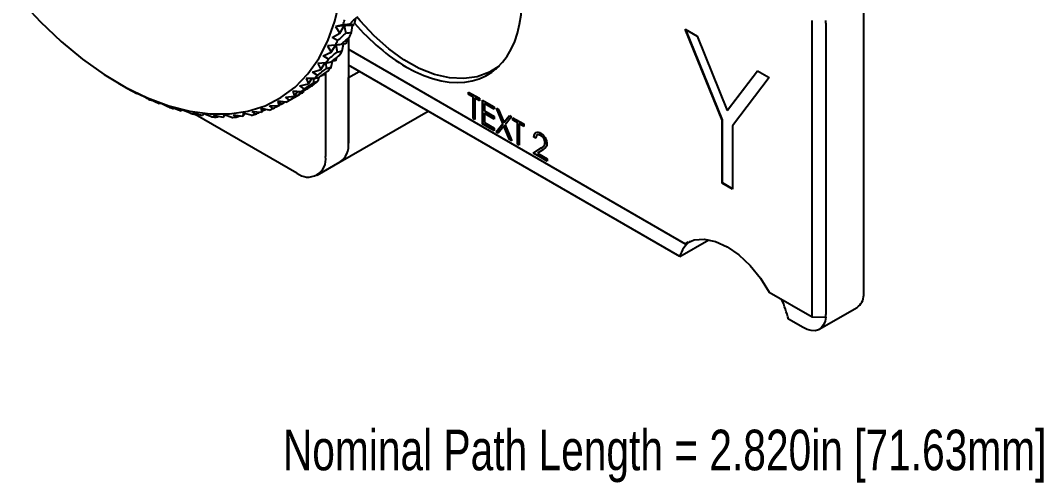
# Model space of a CAD drawing. Header units: inches. Extents: x 2.2 to 21.4, y 0.2 to 16.
# Drawn here: x 14.688 to 17.84, y 11.946 to 13.368 of the extents above; entities that cross this region are included whole.
import ezdxf

# ---------------------------------------------------------------- set-up
doc = ezdxf.new("R2010")
doc.units = ezdxf.units.IN
doc.header["$MEASUREMENT"] = 0
doc.styles.add('SLDTEXTSTYLE0', font='TXT', dxfattribs={"width": 0.75})

msp = doc.modelspace()

# ---------------------------------------------------------------- linework, layer by layer
at = {"color": 7, "linetype": 'Continuous', "lineweight": 25}
for p, q in [((17.2862, 12.5305), (17.2862, 13.427)), ((15.7201, 13.374), (15.7164, 13.3556)), ((15.6825, 13.3544), (15.6583, 13.3498)), ((15.6854, 13.3512), (15.6583, 13.3498)), ((15.6583, 13.3498), (15.6717, 13.3293)), ((15.6717, 13.3293), (15.6854, 13.3512)), ((15.7164, 13.3556), (15.6854, 13.3512)), ((15.6854, 13.3512), (15.7005, 13.3553)), ((15.7108, 13.3524), (15.6854, 13.3512)), ((15.6854, 13.3512), (15.6909, 13.329)), ((15.7077, 13.3312), (15.7108, 13.3524)), ((15.7108, 13.3524), (15.7164, 13.3556)), ((16.7363, 13.3411), (16.7727, 13.3202)), ((16.8496, 13.0615), (16.7363, 13.3411)), ((16.8504, 13.0619), (16.7375, 13.3405)), ((17.1271, 12.4631), (17.1271, 13.3597)), ((17.1696, 13.3597), (17.1696, 12.4631)), ((15.6482, 13.3159), (15.6717, 13.3293)), ((15.6651, 13.3062), (15.6482, 13.3159)), ((15.6944, 13.3105), (15.6906, 13.2964)), ((15.6988, 13.3143), (15.6988, 12.99)), ((16.7727, 13.3202), (16.8656, 13.0911)), ((15.621, 13.2591), (15.6458, 13.2701)), ((15.6591, 13.2925), (15.6345, 13.2896)), ((15.6345, 13.2896), (15.6458, 13.2701)), ((15.6458, 13.2701), (15.6598, 13.2926)), ((15.6599, 13.2926), (15.6637, 13.271)), ((15.6906, 13.2964), (15.6761, 13.2946)), ((15.6795, 13.2742), (15.6836, 13.2955)), ((15.6988, 13.2795), (16.7359, 12.6808)), ((15.6294, 13.2372), (15.6046, 13.236)), ((15.6138, 13.2176), (15.6257, 13.237)), ((15.6368, 13.2493), (15.621, 13.2591)), ((15.6286, 13.2371), (15.6304, 13.2199)), ((15.6452, 13.2244), (15.6498, 13.2431)), ((15.6585, 13.244), (15.6484, 13.243)), ((15.662, 13.2537), (15.6585, 13.244)), ((15.5877, 13.2093), (15.6138, 13.2176)), ((15.6025, 13.1995), (15.5877, 13.2093)), ((15.6046, 13.236), (15.6138, 13.2176)), ((15.6281, 13.2076), (15.6281, 12.9492)), ((16.7192, 12.6414), (15.6988, 13.2305)), ((15.6988, 13.1921), (15.732, 13.2113)), ((16.1352, 13.2101), (16.155, 13.2203)), ((16.8656, 13.0911), (16.9584, 13.213)), ((16.8663, 13.0915), (16.9586, 13.2128)), ((16.9584, 13.213), (16.9947, 13.192)), ((14.9916, 13.1738), (15.0056, 13.1657)), ((15.5938, 13.189), (15.5687, 13.1896)), ((15.5687, 13.1896), (15.5758, 13.1726)), ((15.5758, 13.1726), (15.5862, 13.1892)), ((15.591, 13.1891), (15.5913, 13.1763)), ((15.6052, 13.182), (15.6087, 13.1939)), ((15.6206, 13.1989), (15.6153, 13.1985)), ((15.6228, 13.2039), (15.6206, 13.1989)), ((15.6988, 12.99), (15.6988, 13.1921)), ((16.9947, 13.192), (16.8814, 13.0432)), ((15.0058, 13.1656), (15.0056, 13.1657)), ((15.0184, 13.1587), (15.0463, 13.1436)), ((15.0218, 13.1565), (15.0184, 13.1587)), ((15.0544, 13.1405), (15.0463, 13.1436)), ((15.5524, 13.1485), (15.5273, 13.1507)), ((15.5273, 13.1507), (15.5324, 13.1353)), ((15.5324, 13.1353), (15.5414, 13.1495)), ((15.5473, 13.149), (15.5468, 13.1406)), ((15.5488, 13.1668), (15.5758, 13.1726)), ((15.5624, 13.1572), (15.5488, 13.1668)), ((15.5598, 13.1476), (15.5616, 13.1526)), ((15.5772, 13.1617), (15.5772, 13.1617)), ((16.0684, 13.1478), (16.1018, 13.1285)), ((16.0684, 13.1403), (16.0684, 13.1478)), ((16.0691, 13.1407), (16.0691, 13.1474)), ((15.0751, 13.1295), (15.0544, 13.1405)), ((15.0866, 13.1258), (15.1152, 13.1125)), ((15.0911, 13.1223), (15.0866, 13.1258)), ((15.1221, 13.112), (15.1152, 13.1125)), ((15.1438, 13.1016), (15.1221, 13.112)), ((15.5058, 13.1161), (15.4808, 13.1197)), ((15.4808, 13.1197), (15.4839, 13.1062)), ((15.4839, 13.1062), (15.4917, 13.1182)), ((15.4979, 13.1172), (15.4972, 13.1131)), ((15.5045, 13.1322), (15.5324, 13.1353)), ((15.517, 13.1228), (15.5045, 13.1322)), ((15.5059, 13.1161), (15.5482, 13.1405)), ((16.0691, 13.1407), (16.0684, 13.1403)), ((16.0823, 13.1323), (16.0684, 13.1403)), ((16.083, 13.1327), (16.0691, 13.1407)), ((16.083, 13.1327), (16.0823, 13.1323)), ((16.0823, 13.0663), (16.0823, 13.1323)), ((16.083, 13.0667), (16.083, 13.1327)), ((16.0887, 13.1294), (16.088, 13.129)), ((16.088, 13.129), (16.088, 13.063)), ((16.1018, 13.1209), (16.088, 13.129)), ((16.1018, 13.1218), (16.0887, 13.1294)), ((16.1018, 13.1285), (16.1018, 13.1209)), ((16.1116, 13.1228), (16.1475, 13.1021)), ((16.1116, 13.0493), (16.1116, 13.1228)), ((16.1123, 13.0498), (16.1123, 13.1224)), ((16.118, 13.1124), (16.1173, 13.112)), ((16.1173, 13.112), (16.1173, 13.0894)), ((16.1475, 13.0946), (16.1173, 13.112)), ((16.1475, 13.0954), (16.118, 13.1124)), ((15.1539, 13.101), (15.183, 13.0897)), ((15.1594, 13.0964), (15.1539, 13.101)), ((15.1886, 13.0918), (15.183, 13.0897)), ((15.2111, 13.0822), (15.1886, 13.0918)), ((15.2197, 13.0847), (15.2491, 13.0755)), ((15.2264, 13.079), (15.2197, 13.0847)), ((15.2532, 13.0802), (15.2491, 13.0755)), ((15.2764, 13.0715), (15.2532, 13.0802)), ((15.3743, 13.0828), (15.3736, 13.0734)), ((15.3736, 13.0734), (15.3792, 13.0815)), ((15.3987, 13.0764), (15.3743, 13.0828)), ((15.4017, 13.0875), (15.4308, 13.0855)), ((15.4119, 13.0792), (15.4017, 13.0875)), ((15.4544, 13.0919), (15.4297, 13.097)), ((15.4297, 13.097), (15.4308, 13.0855)), ((15.4308, 13.0855), (15.4374, 13.0954)), ((15.4432, 13.0943), (15.4431, 13.0941)), ((15.4553, 13.1056), (15.4839, 13.1062)), ((15.4667, 13.0968), (15.4553, 13.1056)), ((15.6729, 12.9328), (15.9437, 13.0891)), ((16.1173, 13.0894), (16.1475, 13.072)), ((16.118, 13.0823), (16.1173, 13.0818)), ((16.1173, 13.0818), (16.1173, 13.0536)), ((16.1475, 13.0644), (16.1173, 13.0818)), ((16.1475, 13.0652), (16.118, 13.0823)), ((16.1475, 13.1021), (16.1475, 13.0946)), ((16.1545, 13.0981), (16.1611, 13.0943)), ((16.1744, 13.0506), (16.1545, 13.0981)), ((16.1751, 13.051), (16.1556, 13.0974)), ((16.1611, 13.0943), (16.1777, 13.0546)), ((16.8663, 13.0915), (16.8656, 13.0911)), ((15.5397, 12.8982), (15.2265, 13.079)), ((15.2833, 13.077), (15.3128, 13.0701)), ((15.2911, 13.0703), (15.2833, 13.077)), ((15.3153, 13.0772), (15.3128, 13.0701)), ((15.3128, 13.0701), (15.3174, 13.0765)), ((15.3391, 13.0695), (15.3153, 13.0772)), ((15.3442, 13.0779), (15.3736, 13.0734)), ((15.3532, 13.0703), (15.3442, 13.0779)), ((16.083, 13.0667), (16.0823, 13.0663)), ((16.088, 13.063), (16.0823, 13.0663)), ((16.088, 13.0638), (16.083, 13.0667)), ((16.1123, 13.0498), (16.1116, 13.0493)), ((16.1475, 13.0286), (16.1116, 13.0493)), ((16.1475, 13.0294), (16.1123, 13.0498)), ((16.1173, 13.0536), (16.1475, 13.0362)), ((16.1475, 13.072), (16.1475, 13.0644)), ((16.1536, 13.0251), (16.1744, 13.0506)), ((16.1544, 13.0255), (16.1751, 13.051)), ((16.1751, 13.051), (16.1744, 13.0506)), ((16.1777, 13.0546), (16.1944, 13.0751)), ((16.1784, 13.055), (16.1777, 13.0546)), ((16.1784, 13.055), (16.1946, 13.0749)), ((16.201, 13.0713), (16.181, 13.0468)), ((16.1944, 13.0751), (16.201, 13.0713)), ((16.2055, 13.0687), (16.2389, 13.0494)), ((16.2055, 13.0611), (16.2055, 13.0687)), ((16.2062, 13.0615), (16.2055, 13.0611)), ((16.2193, 13.0531), (16.2055, 13.0611)), ((16.2062, 13.0615), (16.2062, 13.0683)), ((16.22, 13.0535), (16.2062, 13.0615)), ((16.22, 13.0535), (16.2193, 13.0531)), ((16.2193, 12.9872), (16.2193, 13.0531)), ((16.22, 12.9876), (16.22, 13.0535)), ((16.2257, 13.0502), (16.225, 13.0498)), ((16.225, 13.0498), (16.225, 12.9839)), ((16.2389, 13.0418), (16.225, 13.0498)), ((16.2389, 13.0426), (16.2257, 13.0502)), ((16.2389, 13.0494), (16.2389, 13.0418)), ((16.8504, 13.0619), (16.8496, 13.0615)), ((16.8496, 12.8674), (16.8496, 13.0615)), ((16.8504, 12.8678), (16.8504, 13.0619)), ((16.1475, 13.0362), (16.1475, 13.0286)), ((16.1544, 13.0255), (16.1536, 13.0251)), ((16.1602, 13.0213), (16.1536, 13.0251)), ((16.1607, 13.0218), (16.1544, 13.0255)), ((16.1777, 13.0427), (16.1602, 13.0213)), ((16.1784, 13.0431), (16.1777, 13.0427)), ((16.1952, 13.0011), (16.1777, 13.0427)), ((16.1959, 13.0015), (16.1784, 13.0431)), ((16.181, 13.0468), (16.2018, 12.9973)), ((16.8814, 13.0432), (16.8814, 12.8491)), ((16.1959, 13.0015), (16.1952, 13.0011)), ((16.2018, 12.9973), (16.1952, 13.0011)), ((16.2013, 12.9984), (16.1959, 13.0015)), ((16.22, 12.9876), (16.2193, 12.9872)), ((16.225, 12.9839), (16.2193, 12.9872)), ((16.225, 12.9847), (16.22, 12.9876)), ((16.2706, 13.0093), (16.2699, 13.0088)), ((16.2756, 13.0055), (16.2699, 13.0088)), ((16.2763, 13.006), (16.2706, 13.0093)), ((16.2911, 13.0144), (16.2904, 13.014)), ((16.3049, 12.9915), (16.3042, 12.9911)), ((16.2675, 12.9594), (16.2921, 12.9755)), ((16.2682, 12.9598), (16.2675, 12.9594)), ((16.3107, 12.9344), (16.2675, 12.9594)), ((16.2682, 12.9598), (16.2929, 12.976)), ((16.3107, 12.9352), (16.2682, 12.9598)), ((16.297, 12.9695), (16.2811, 12.9591)), ((16.2811, 12.9591), (16.3107, 12.942)), ((15.6022, 12.892), (15.6729, 12.9328)), ((16.3107, 12.942), (16.3107, 12.9344)), ((16.8504, 12.8678), (16.8496, 12.8674)), ((16.8814, 12.8491), (16.8496, 12.8674)), ((16.8814, 12.8499), (16.8504, 12.8678)), ((16.7192, 12.6414), (16.809, 12.6932)), ((16.7359, 12.6808), (16.7453, 12.6862)), ((16.9951, 12.5311), (17.1266, 12.4552)), ((17.1489, 12.4173), (17.2655, 12.4847)), ((17.1266, 12.4552), (17.1692, 12.4551)), ((17.0989, 12.4223), (17.0542, 12.448))]:
    msp.add_line(p, q, dxfattribs=at)
at = {"color": 7, "linetype": 'Continuous', "lineweight": 25, "flags": 128}
for points in [[(14.6882, 13.4297), (14.7498, 13.3637), (14.8136, 13.3034), (14.879, 13.2494), (14.9456, 13.2021), (15.0125, 13.1621), (15.0793, 13.1296), (15.1452, 13.105), (15.2097, 13.0885), (15.2722, 13.0803), (15.332, 13.0804), (15.3887, 13.0889), (15.4416, 13.1056), (15.4904, 13.1305), (15.5345, 13.1632), (15.5736, 13.2035), (15.6072, 13.2509), (15.635, 13.3052), (15.6569, 13.3656), (15.6725, 13.4318)], [(16.1628, 13.2276), (16.1336, 13.2093), (16.0955, 13.195), (16.0539, 13.189), (16.0098, 13.1912), (15.9637, 13.2018), (15.9167, 13.2204), (15.8694, 13.2467), (15.8228, 13.2803), (15.7776, 13.3206), (15.7348, 13.3668), (15.7249, 13.3788)], [(16.7359, 12.6808), (16.7632, 12.6927), (16.7948, 12.6951), (16.8294, 12.6878), (16.8655, 12.6713), (16.9016, 12.6461), (16.9362, 12.6134), (16.9678, 12.5746), (16.9951, 12.5311)], [(17.1692, 12.4551), (17.1667, 12.4419), (17.162, 12.4307), (17.1551, 12.4219), (17.1463, 12.416), (17.1359, 12.413), (17.1243, 12.4131), (17.1118, 12.4162), (17.0989, 12.4223)]]:
    msp.add_lwpolyline(points, dxfattribs=at)
at = {"color": 7, "linetype": 'Continuous', "lineweight": 25}
for centre, radius, start, end in [((15.1187, 13.529), 0.5902, 342.7984, 344.3359), ((17.054, 13.3595), 0.0731, 0.1141, 6.7555), ((17.0682, 13.3596), 0.1014, 0.0576, 4.792), ((15.2041, 13.4983), 0.4994, 335.6629, 337.3816), ((15.2466, 13.5228), 0.4993, 335.5983, 337.4418), ((15.3099, 13.4902), 0.4281, 327.6527, 329.6955), ((15.2675, 13.4658), 0.4281, 327.7242, 329.6288), ((15.3517, 13.4607), 0.3768, 318.9384, 321.1625), ((15.3093, 13.4362), 0.3768, 319.0163, 321.0899), ((15.3743, 13.4388), 0.3454, 309.6036, 311.9605), ((15.4692, 13.9681), 0.9267, 239.9983, 241.1364), ((15.3815, 13.4294), 0.3335, 299.9189, 302.3315), ((15.3318, 13.4144), 0.3454, 309.6861, 311.8836), ((15.4088, 13.8492), 0.7933, 245.1246, 246.3869), ((15.339, 13.4049), 0.3335, 300.0034, 302.2528), ((15.3646, 13.7367), 0.6723, 250.8271, 252.2366), ((15.3367, 13.6356), 0.5674, 257.2042, 258.7826), ((15.3285, 13.4374), 0.3678, 280.9894, 283.0969), ((15.336, 13.4117), 0.3409, 290.3203, 292.537), ((15.3238, 13.5502), 0.481, 264.3408, 266.1028), ((15.3226, 13.4836), 0.4144, 272.2805, 274.2268), ((15.6393, 12.9825), 0.0599, 304.0564, 7.2558), ((15.6375, 12.9833), 0.0616, 305.0133, 6.2988), ((15.5742, 12.9405), 0.0546, 230.7967, 9.214), ((16.8166, 12.6101), 0.1023, 129.4752, 162.147), ((17.2399, 12.5229), 0.046, 303.8866, 359.5267), ((17.199, 12.5304), 0.0873, 354.8344, 0.067), ((16.6762, 12.3522), 0.3899, 14.2243, 23.7343), ((17.0681, 12.463), 0.059, 352.4789, 0.1414), ((17.0823, 12.463), 0.0873, 354.8344, 0.067)]:
    msp.add_arc(centre, radius, start, end, dxfattribs=at)
for centre, major_axis, ratio, start_param, end_param in [((15.8756, 13.6387), (-0.2521, 0.438), 0.57738, 2.357647, 6.017132), ((16.7215, 14.9725), (1.7373, 2.0964), 0.125792, 3.941721, 3.958578), ((13.3336, 13.0168), (2.5677, 0.3313), 0.033154, 0.393923, 0.41163), ((15.8756, 13.6387), (-0.2521, 0.438), 0.57738, 1.897857, 2.357647), ((13.4033, 13.057), (2.7411, 1.1143), 0.311885, 5.545217, 5.561713), ((16.7215, 14.9725), (1.796, 2.0963), 0.152758, 3.92566, 3.942516), ((16.6519, 14.9323), (1.2993, 1.5255), 0.392456, 3.544148, 3.559849), ((13.4033, 13.057), (2.7596, 1.0347), 0.301068, 5.534398, 5.550893), ((13.3336, 13.0168), (2.5205, 0.3004), 0.001438, 5.887072, 5.904779), ((16.6519, 14.9323), (1.2898, 1.6137), 0.342207, 3.526445, 3.542146), ((13.3336, 13.0168), (2.4693, 0.2752), 0.038086, 5.901804, 5.919511), ((16.7215, 14.9725), (1.8561, 2.0895), 0.17793, 3.909916, 3.926772), ((13.4033, 13.057), (2.7726, 0.9568), 0.288288, 5.522917, 5.539413), ((16.7215, 14.9725), (1.9173, 2.0762), 0.201321, 3.894615, 3.911472), ((16.6519, 14.9323), (1.2936, 1.6919), 0.292154, 3.517947, 3.533649), ((13.4033, 13.057), (2.7799, 0.881), 0.273591, 5.510735, 5.52723), ((16.6519, 14.9323), (1.3083, 1.7618), 0.243347, 3.51635, 3.532051), ((13.3336, 13.0168), (2.4145, 0.2561), 0.076861, 5.915372, 5.933079), ((16.6519, 14.9323), (1.3315, 1.8242), 0.196354, 3.519898, 3.535599), ((13.3336, 13.0168), (2.3564, 0.2438), 0.117822, 5.927301, 5.945008), ((16.7215, 14.9725), (1.9792, 2.0564), 0.222934, 3.879859, 3.896715), ((13.4033, 13.057), (2.7775, 0.738), 0.238614, 5.484231, 5.500726), ((16.6519, 14.9323), (1.3618, 1.8797), 0.151455, 3.527279, 3.533837), ((13.4033, 13.057), (2.7815, 0.808), 0.257021, 5.497836, 5.514331), ((13.4033, 13.057), (2.7076, 0.4956), 0.147067, 5.423845, 5.426759), ((13.4033, 13.057), (2.768, 0.6715), 0.218402, 5.469957, 5.477294), ((13.4033, 13.057), (2.768, 0.6715), 0.218402, 5.481323, 5.486452), ((13.4033, 13.057), (2.7329, 0.5501), 0.172626, 5.439669, 5.443798), ((13.4033, 13.057), (2.7531, 0.6088), 0.196403, 5.455075, 5.460654)]:
    msp.add_ellipse(centre, major_axis=major_axis, ratio=ratio, start_param=start_param, end_param=end_param, dxfattribs=at)
for points, knots in [([(16.2699, 13.0088), (16.2703, 13.0122), (16.271, 13.0189), (16.2765, 13.0239), (16.2834, 13.0249), (16.2882, 13.0225), (16.2907, 13.0214)], [0, 0, 0, 0, 0.280029, 0.559515, 0.779668, 1, 1, 1, 1]), ([(16.2706, 13.0093), (16.2709, 13.0128), (16.2712, 13.0181), (16.2742, 13.0204), (16.2752, 13.0212)], [0, 0, 0, 0, 0.66765, 1, 1, 1, 1]), ([(16.2904, 13.014), (16.2882, 13.015), (16.2839, 13.017), (16.2789, 13.0152), (16.2763, 13.011), (16.2758, 13.0074), (16.2756, 13.0055)], [0, 0, 0, 0, 0.279699, 0.558847, 0.779176, 1, 1, 1, 1]), ([(16.2911, 13.0144), (16.2888, 13.0156), (16.2859, 13.0172), (16.2838, 13.0163), (16.2833, 13.0161)], [0, 0, 0, 0, 0.77888, 1, 1, 1, 1]), ([(16.2907, 13.0214), (16.2935, 13.0194), (16.2992, 13.0155), (16.3055, 13.0059), (16.3093, 12.9964), (16.3097, 12.9911), (16.3099, 12.9884)], [0, 0, 0, 0, 0.27989, 0.559224, 0.779582, 1, 1, 1, 1]), ([(16.3042, 12.9911), (16.3039, 12.9936), (16.3034, 12.9984), (16.2995, 13.0055), (16.295, 13.0109), (16.2919, 13.013), (16.2904, 13.014)], [0, 0, 0, 0, 0.279126, 0.558978, 0.77935, 1, 1, 1, 1]), ([(16.3049, 12.9915), (16.3046, 12.994), (16.3041, 12.9988), (16.3002, 13.0059), (16.2957, 13.0113), (16.2926, 13.0134), (16.2911, 13.0144)], [0, 0, 0, 0, 0.279126, 0.558978, 0.77935, 1, 1, 1, 1]), ([(16.2921, 12.9755), (16.2952, 12.9774), (16.2994, 12.98), (16.3037, 12.9854), (16.304, 12.9892), (16.3042, 12.9911)], [0, 0, 0, 0, 0.560717, 0.780532, 1, 1, 1, 1]), ([(16.2929, 12.976), (16.2959, 12.9778), (16.3002, 12.9804), (16.3044, 12.9858), (16.3047, 12.9896), (16.3049, 12.9915)], [0, 0, 0, 0, 0.560717, 0.780532, 1, 1, 1, 1]), ([(16.3099, 12.9884), (16.3096, 12.9857), (16.3091, 12.9801), (16.304, 12.9742), (16.2997, 12.9713), (16.297, 12.9695)], [0, 0, 0, 0, 0.279288, 0.559154, 1, 1, 1, 1])]:
    msp.add_open_spline(points, degree=3, knots=knots, dxfattribs=at)

# ---------------------------------------------------------------- texts
at = {"color": 7, "linetype": 'Continuous', "lineweight": 0, "insert": (15.4967, 12.1082), "char_height": 0.125, "attachment_point": 1, "style": 'SLDTEXTSTYLE0'}
msp.add_mtext('Nominal Path Length = 2.820in [71.63mm]', dxfattribs=at)

doc.saveas('drawing.dxf')
